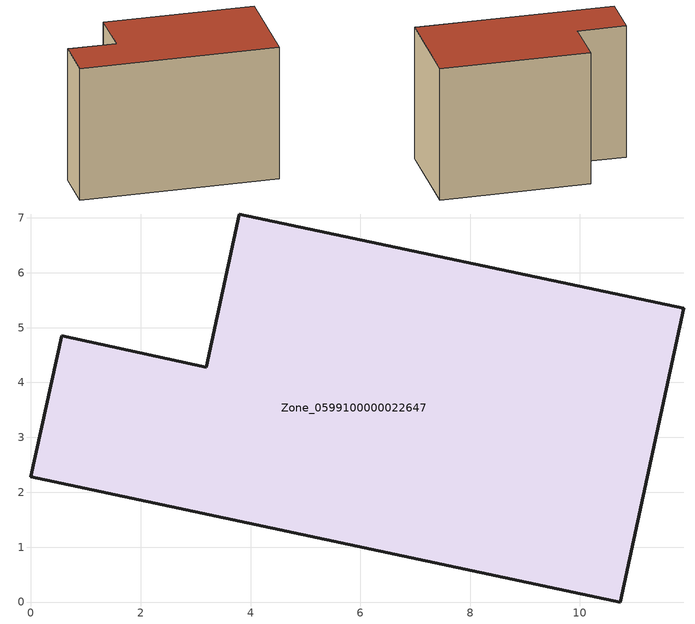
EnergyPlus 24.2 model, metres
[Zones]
Zone_0599100000022647
 floor ground (C_G): 10.74,0 0,2.28 0.56,4.85 3.19,4.28 3.79,7.07 11.89,5.35 z0
 wall outside (C_F): 3.19,4.28 0.56,4.85 0,2.28 10.74,0 11.89,5.35 3.79,7.07 3.19,4.28 z0:7.68
 roof outside (C_R): 11.89,5.35 3.79,7.07 3.19,4.28 0.56,4.85 0,2.28 10.74,0 z7.68
[BUILDING]
Pand.0599100000022647: North Axis=0; Terrain=City; Loads Convergence Tolerance Value=0.04; Temperature Convergence Tolerance Value=0.4; Solar Distribution=FullExterior; Maximum Number of Warmup Days=25; Minimum Number of Warmup Days=1
[Site:Location]
Rotterdam.The.Hague.AP_ZH_NLD Design_Conditions: Latitude=51.96; Longitude=4.45; Time Zone=1; Elevation=-4.5
[SITE:GROUNDTEMPERATURE:BUILDINGSURFACE]
18, 18, 18, 18, 18, 18, 18, 18, 18, 18, 18, 18
[MATERIAL] Thermal Absorptance=0.9; Solar Absorptance=0.7; Visible Absorptance=0.7
Name | Roughness | Thickness | Conductivity | Density | Specific Heat
G.TI.1975-1991 | MediumSmooth | 0.15 | 0.288461 | 540 | 1210
F.TI.1975-1991 | Rough | 0.3 | 0.230769 | 1920 | 840
R.TI.1975-1991 | MediumRough | 0.2 | 0.153846 | 1500 | 1000
[CONSTRUCTION]
C_G: G.TI.1975-1991
C_F: F.TI.1975-1991
C_R: R.TI.1975-1991
[ZONE]
Zone_0599100000022647: Type=1; Multiplier=1; Ceiling Height=Autocalculate; Volume=Autocalculate; Floor Area=autocalculate; Part of Total Floor Area=Yes
[ZONEINFILTRATION:DESIGNFLOWRATE]
Infil_Zone_0599100000022647: Zone or ZoneList or Space or SpaceList=Zone_0599100000022647; Schedule=AlwaysOn; Design Flow Rate Calculation Method=Flow/Area; Flow Rate per Floor Area=0.003; Constant Term Coefficient=1; Temperature Term Coefficient=0; Velocity Term Coefficient=0; Velocity Squared Term Coefficient=0
[HVACTEMPLATE:ZONE:IDEALLOADSAIRSYSTEM]
Zone_0599100000022647: Maximum Heating Supply Air Temperature=50; Minimum Cooling Supply Air Temperature=13; Maximum Heating Supply Air Humidity Ratio=0.0156; Minimum Cooling Supply Air Humidity Ratio=0.0077; Heating Limit=NoLimit; Cooling Limit=NoLimit; Dehumidification Control Type=ConstantSensibleHeatRatio; Cooling Sensible Heat Ratio=0.7; Dehumidification Setpoint=60; Humidification Control Type=None; Humidification Setpoint=30; Outdoor Air Method=None; Outdoor Air Flow Rate per Person=0.00944; Outdoor Air Flow Rate per Zone Floor Area=0; Outdoor Air Flow Rate per Zone=0; Demand Controlled Ventilation Type=None; Outdoor Air Economizer Type=NoEconomizer; Heat Recovery Type=None; Sensible Heat Recovery Effectiveness=0.7; Latent Heat Recovery Effectiveness=0.65
[ZONECONTROL:THERMOSTAT]
ThermostatControl_Zone_0599100000022647: Zone or ZoneList=Zone_0599100000022647; Control Type Schedule=DualSetpointControlType; Control 1=Thermostat_Zone_0599100000022647; Temperature Difference Between Cutout And Setpoint=0
[THERMOSTATSETPOINT:DUALSETPOINT]
Thermostat_Zone_0599100000022647: Heating Setpoint Temperature Schedule=HeatingSetpoint_Zone_0599100000022647; Cooling Setpoint Temperature Schedule=CoolingSetpoint_Zone_0599100000022647
[SCHEDULE:COMPACT]
HeatingSetpoint_Zone_0599100000022647: Through: 12/31, For: AllDays, Until: 24:00, 21
CoolingSetpoint_Zone_0599100000022647: Through: 12/31, For: AllDays, Until: 24:00, 24
DualSetpointControlType: Through: 12/31, For: AllDays, Until: 24:00, 4
AlwaysOn: Through: 12/31, For: AllDays, Until: 24:00, 1
